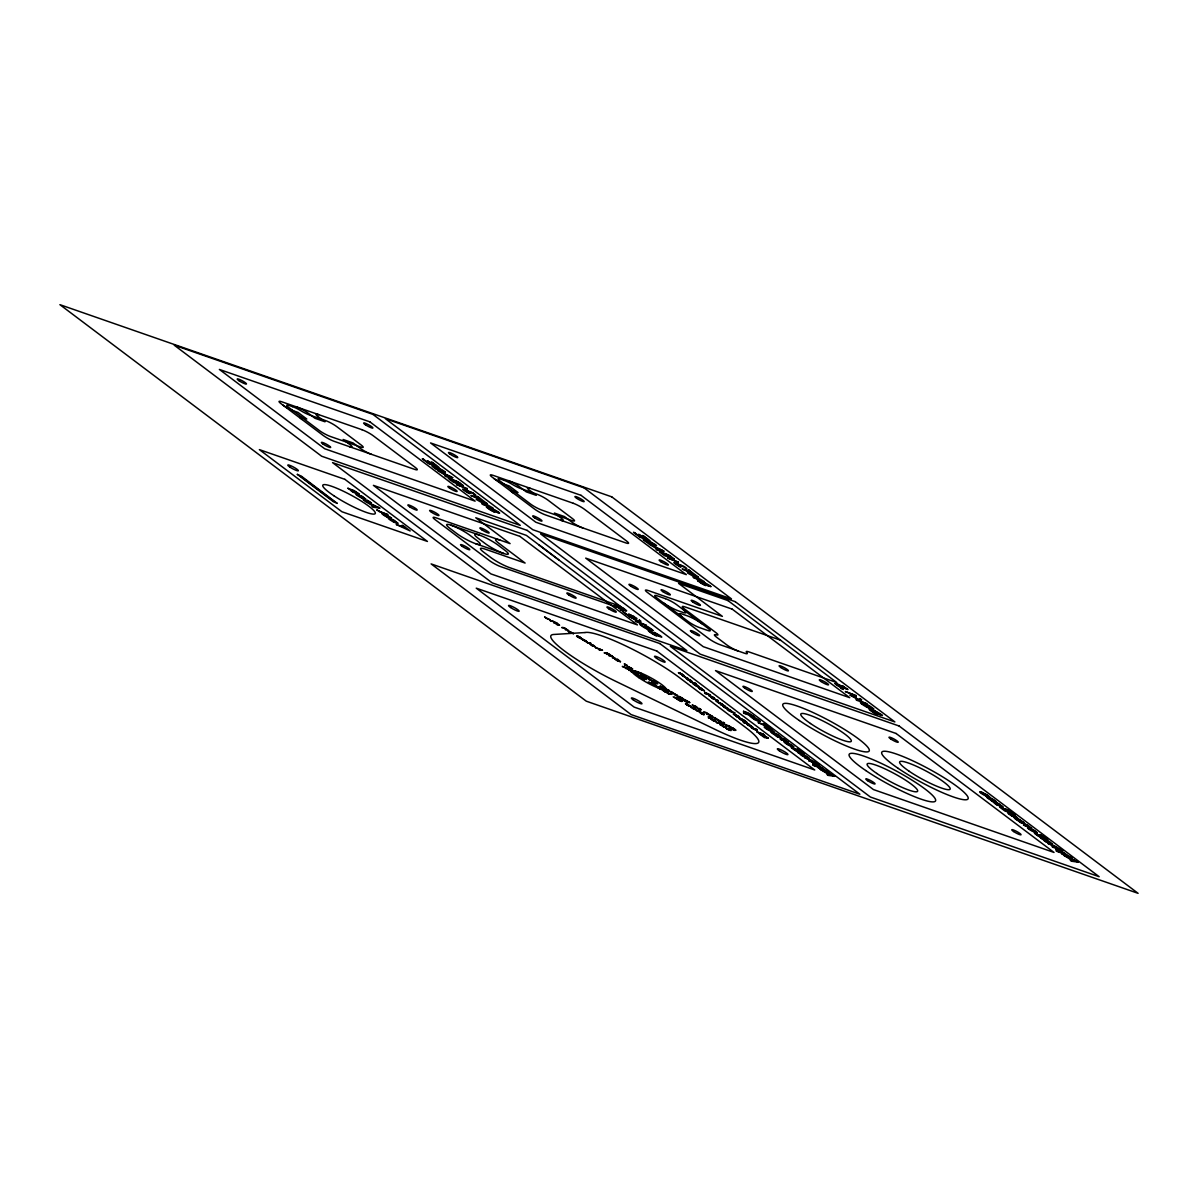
<?xml version="1.0" encoding="UTF-8"?>
<svg xmlns="http://www.w3.org/2000/svg" width="1198" height="1198" viewBox="0 0 1198 1198"><rect width="100%" height="100%" fill="white"/><g stroke="black" fill="none" stroke-linecap="round" stroke-linejoin="round"><path stroke-width="1.5" d="M641.469 625.086L646.995 628.636A9.225 1.438 28.4 0 0 651.068 630.028L651.532 630.028M651.562 629.849L645.168 625.536M628.71 615.068L628.695 614.484A20.935 3.28 28.4 0 1 628.755 614.245M644.764 540.163L644.883 540.373A5.017 0.779 28.4 0 0 645.587 541.017A6.14 0.958 28.4 0 0 647.519 542.365L651.502 544.686A5.106 0.794 28.4 0 1 649.481 543.787L647.639 542.799A5.436 0.854 28.4 0 1 646.74 542.245L644.03 540.298A6.409 1.003 28.4 0 1 643.356 539.669A5.541 0.869 28.4 0 1 643.221 539.474L655.111 545.285L649.031 541.122L654.812 544.266A9.389 1.468 28.4 0 1 655.516 544.791A7.233 1.123 28.4 0 1 656.579 545.719L652.7 544.581A5.256 0.824 28.4 0 1 651.772 544.027L648.178 541.676A5.466 0.854 28.4 0 0 647.474 541.226L644.809 540.088M699.048 581.09L699.153 581.255A5.017 0.779 28.4 0 0 699.857 581.899A6.14 0.958 28.4 0 0 701.788 583.246L705.772 585.567A5.106 0.794 28.4 0 1 703.75 584.669L701.908 583.681A5.436 0.854 28.4 0 1 701.01 583.126L698.299 581.18M792.687 748.046L792.776 748.166A5.017 0.779 28.4 0 0 793.48 748.81A6.14 0.958 28.4 0 0 795.412 750.158L799.395 752.479A5.106 0.794 28.4 0 1 797.374 751.58L795.532 750.592A5.436 0.854 28.4 0 1 794.633 750.038L791.923 748.106A6.409 1.003 28.4 0 1 791.249 747.462A5.541 0.869 28.4 0 1 791.114 747.267L803.004 753.078L796.925 748.915L802.705 752.059A9.389 1.468 28.4 0 1 803.409 752.584A7.233 1.123 28.4 0 1 804.472 753.512L800.593 752.374A5.256 0.824 28.4 0 1 799.665 751.82L796.071 749.469A5.466 0.854 28.4 0 0 795.367 749.02L792.702 747.881M870.706 710.1L870.751 710.159A5.017 0.779 28.4 0 0 871.455 710.803A6.14 0.958 28.4 0 0 873.387 712.136L877.37 714.472A5.106 0.794 28.4 0 1 875.349 713.574L873.507 712.57A5.436 0.854 28.4 0 1 872.608 712.031L869.898 710.085A6.409 1.003 28.4 0 1 869.224 709.441A5.541 0.869 28.4 0 1 869.089 709.261L872.563 710.219L877.64 713.813A5.256 0.824 28.4 0 0 878.568 714.367L882.432 715.506A7.233 1.123 28.4 0 0 881.369 714.577A9.389 1.468 28.4 0 0 880.68 714.053L874.899 710.908L881.039 715.011L875.963 712.286M573.513 633.592L569.05 631.346M760.131 721.481L758.604 721.286M573.498 633.757L569.424 632.155L572.464 633.218M614.469 605.05L620.25 606.742M641.469 624.922L642.428 624.982L640.945 623.993A6.469 1.018 28.4 0 0 640.915 625.401M758.589 720.627L751.745 717.288M751.76 717.168L758.604 720.552M615.937 605.978L618.213 606.413A27.449 4.298 28.4 0 1 619.68 606.922L625.176 609.887M722.095 704.154L723.143 704.768M699.048 580.985L701.743 582.108A5.466 0.854 28.4 0 1 702.447 582.557L706.041 584.909A5.256 0.824 28.4 0 0 706.97 585.463L710.833 586.601M870.646 709.89L873.342 711.013A5.466 0.854 28.4 0 1 874.046 711.462L875.768 712.585M668.289 693.148L664.501 691.665M690.947 706.67L687.308 705.278M716.494 721.93L712.855 720.537M743.524 711.193L752.733 715.67M812.738 763.336L821.948 767.813M1056.052 849.157L1065.262 853.635M689.719 702.672L688.67 702.133M750.277 716.254L752.524 716.778A5.87 0.913 28.4 0 1 755.833 718.246A5.181 0.809 28.4 0 1 760.071 721.406M538.95 544.88L625.176 609.992L622.87 609.438M714.517 698.539L708.707 695.589M728.758 709.276L722.933 706.281M364.372 498.413L359.939 495.568L361.721 496.346M628.935 614.08L637.007 618.557A4.882 0.764 28.4 0 1 635.674 618.423L633.982 616.446L630.328 615.068A28.078 4.388 28.4 0 0 630.268 615.742A19.662 3.07 28.4 0 1 630.208 616.146M772.74 731.364L768.337 728.534L770.838 729.702M792.342 746.204L788.014 743.359L790.515 744.527M988.26 796.221L983.828 793.405L986.328 794.574M1016.054 817.186L1011.651 814.355L1014.137 815.539M1035.731 832.011L1031.328 829.181L1033.829 830.364M464.704 490.087L470.844 493.022M675.882 563.569L682.021 566.519M594.508 646.411L591.902 645.587M631.675 668.604L628.216 666.957M696.727 707.434L692.219 705.203M729.986 730.091L727.306 729.163M591.063 644.539L595.586 646.905L592.8 645.902M628.231 666.732L632.769 669.038L630.148 668.364M693.268 705.562L696.802 707.284M726.617 728.204L730.151 729.926M616.251 659.604L619.576 661.146M692.564 707.898L694.526 708.482M644.973 676.541L641.739 675.073M568.017 630.807L572.524 633.083M590.09 643.985L593.684 645.363M627.258 666.163L631.765 668.454M692.309 705.008L696.038 706.476M725.644 727.65L731.139 730.57L727.456 729.253M751.805 727.875L757.256 730.75M619.501 661.311L617.719 660.802L620.399 661.88M695.783 709.605L690.917 707.404L693.657 707.344L695.888 709.456M685.211 567.927L685.78 568.691M357.618 494.894L356.719 494.01M645.887 677.11L642.428 675.747M765.971 727.83L765.103 726.961M785.663 742.655L784.78 741.787M981.462 792.702L980.593 791.833M1009.285 813.652L1008.402 812.783A5.106 0.794 28.4 0 0 1012.04 816.048M1028.962 828.477L1028.094 827.608A5.106 0.794 28.4 0 0 1031.718 830.873A6.559 1.018 28.4 0 0 1035.611 832.535M453.638 479.934L458.115 481.866A7.278 1.138 28.4 0 1 459.987 483.168M664.815 553.416L669.293 555.363A7.278 1.138 28.4 0 1 671.165 556.666L674.474 559.137L664.486 555.662L661.146 553.162A10.153 1.587 28.4 0 1 659.843 552.098L659.514 551.724M1005.122 808.695L1009.6 810.642A7.278 1.138 28.4 0 1 1011.471 811.945L1014.796 814.43L1004.793 810.941L1001.468 808.44A10.153 1.587 28.4 0 1 1000.15 807.377L999.806 806.988M770.928 731.843L774.417 733.326A14.106 2.201 28.4 0 1 775.57 734.06L777.562 735.347M986.418 796.7L989.129 798.078A9.21 1.438 28.4 0 1 990.551 798.991L991.42 799.56A14.84 2.321 28.4 0 0 992.843 800.474L996.197 801.971M1014.227 817.665L1017.731 819.147A14.106 2.201 28.4 0 1 1018.884 819.881L1020.936 821.214M1028.753 826.755L1028.288 826.68A7.607 1.183 28.4 0 1 1027.45 826.41L1023.496 825.033L1031.807 828.357L1029.411 826.515A4.882 0.764 28.4 0 0 1027.704 825.302L1025.278 824.044A8.221 1.288 28.4 0 0 1024.275 823.655L1019.423 821.963L1027.315 825.407M469.856 491.989L472.896 493.007M468.538 491.105L472.776 492.932A4.897 0.764 28.4 0 1 475.666 495.118M679.715 564.602L684.073 566.489A4.837 0.764 28.4 0 1 686.828 568.706A4.897 0.764 28.4 0 1 685.75 568.676M359.175 494.31L357.753 493.411M696.682 710.189L692.998 708.677M678.532 672.617L679.58 673.171M747.312 724.431L748.406 725M808.994 758.409L807.572 757.525M1002.771 806.928L1001.348 806.029M1052.308 844.231L1049.643 842.149M626.689 668.319L625.506 668.349L627.707 668.873M635.434 673.516L634.206 673.546L639.163 675.402M672.917 693.193L671.734 693.223L673.935 693.732M707.778 713.993L706.58 714.023L710.983 715.655M716.479 719.189L715.296 719.219L719.684 720.852M381.803 513.268L384.498 514.646A9.21 1.438 28.4 0 1 385.921 515.559L386.789 516.128A14.84 2.321 28.4 0 0 388.212 517.042L391.536 518.539M448.411 477.957L453.293 480.368A7.772 1.213 28.4 0 1 454.716 481.386L456.767 482.914L450.134 479.245M659.589 551.454L664.74 553.596M999.896 806.733L1004.793 809.144A7.772 1.213 28.4 0 1 1006.2 810.148M629.819 670.251L628.725 670.281L631.631 670.775L630.522 670.296M638.489 675.447L637.426 675.477L640.331 675.971L639.238 675.492M667.316 689.913L666.253 689.943L669.143 690.437L668.05 689.958M676.046 695.11L674.953 695.139L677.858 695.634L676.75 695.154M710.863 715.925L709.8 715.955L712.705 716.449L711.612 715.97M719.579 721.121L718.515 721.151L721.406 721.645L720.312 721.166M351.164 490.042L352.721 490.491A15.035 2.351 28.4 0 0 354.069 491.674M713.559 698L709.59 696.038L712.645 697.101M727.8 708.737L725.06 707.838M687.892 678.592L682.276 675.627L683.294 676.016M723.877 706.61L727.89 708.602M800.983 754.141L802.57 754.59A15.035 2.351 28.4 0 0 803.888 755.758M994.759 802.645L996.332 803.109M1044.297 839.963L1045.869 840.412A15.035 2.351 28.4 0 0 1047.202 841.595A4.822 0.749 28.4 0 1 1047.846 842.179M704.709 692.294L710.055 694.9M743.374 721.421L748.72 724.026M554.659 622.646L553.581 622.675L557.235 623.155L553.91 621.612L554.764 622.406M557.37 623.709L559.211 624.802M556.875 624.293L558.043 624.263M559.631 625.206L557.819 624.847A4.942 0.779 28.4 0 1 557.444 624.817M562.925 627.497L561.712 627.527L563.839 628.052M599.973 649.705L598.895 649.735L602.549 650.215L599.614 649.091M613.286 657.672L612.253 657.702L615.158 658.196L614.02 657.717M625.491 664.965L624.443 664.98L627.348 665.489L626.225 664.995M624.457 666.957L622.301 666.447L628.815 669.263L627.827 668.873M633.173 672.153L631.017 671.644L637.621 674.324M639.912 676.75L644.539 679.715M652.82 681.258L651.742 681.273L655.396 681.752L648.238 679.191L652.925 681.003M649.451 682.306L652.461 683.204L650.379 682.845A4.942 0.779 28.4 0 1 650.02 682.83M655.531 682.321L657.373 683.414M655.036 682.905L656.205 682.875M657.777 683.818L655.965 683.444A4.942 0.779 28.4 0 1 655.606 683.429M657.897 686.888L657.088 686.903A7.263 1.138 28.4 0 1 656.878 686.903M661.985 686.619L659.828 686.11L666.642 689.105M658.421 687.457L658.541 687.457A9.03 1.408 28.4 0 0 659.918 688.356L660.652 688.835M670.685 691.815L668.529 691.306L671.06 691.62L676.69 695.065M674.429 697.206L677.439 698.12L675.358 697.76M677.649 698.689L676.93 698.704A7.263 1.138 28.4 0 1 676.63 698.689M678.173 699.258L678.293 699.258A9.03 1.408 28.4 0 0 679.67 700.156L680.404 700.635M699.093 708.317L700.935 709.411M698.599 708.902L699.752 708.872M701.339 709.83L699.527 709.456A4.942 0.779 28.4 0 1 699.168 709.426M705.547 712.63L703.376 712.121L705.907 712.436L711.537 715.88M709.351 717.767L708.303 717.797L711.208 718.291L710.085 717.797M714.248 717.827L712.091 717.317L714.607 717.632L720.238 721.076M721.001 724.7L719.923 724.73L723.577 725.209L719.713 723.532L721.241 724.296M723.218 726.347L726.228 727.261L724.161 726.886M708.767 695.334L713.649 697.865M723.008 706.056L726.782 707.584M752.509 728.189L756.432 730.076M709.366 694.81L704.604 693.208L710.669 695.349M705.562 692.818L709.426 694.645M744.228 721.945L748.031 723.936L743.269 722.334L749.918 724.91L748.765 724.281M663.123 690.198L668.364 693.028M685.78 703.72L691.021 706.55M641.589 676.72L645.408 678.832M661.805 689.719L658.915 688.311L660.712 689.105M679.116 696.382L683.893 699.213L680.12 696.951M684.927 699.857L688.745 701.968M681.557 701.519L678.607 700.066M756.357 730.211L752.494 728.384M683.399 675.298L679.551 672.872M729.911 727.486L731.169 728.01M356.15 493.411L353.41 492.303M813.846 762.392L808.68 760.685L819.746 764.968L811.136 759.981A6.574 1.033 28.4 0 0 809.234 759.233L804.607 757.6L813.981 762.228M805.94 757.495L803.184 756.372M999.716 805.999L996.961 804.876M1049.283 843.317L1046.498 842.194M780.677 737.099L777.442 735.662A14.84 2.321 28.4 0 1 775.945 734.703L775.076 734.134A9.21 1.438 28.4 0 0 773.668 733.221L772.425 732.712M1024.02 822.936L1021.295 821.454M673.995 693.732L676.121 694.84M987.886 797.569L988.994 798.003M721.361 703.87L718.246 702.822L723.592 705.322M667.076 692.609L662.764 690.362M689.734 706.131L685.421 703.885L686.409 704.319M715.236 721.391L710.983 719.144M450.193 478.96L452.35 479.814M661.356 552.443L664.471 553.865A7.772 1.213 28.4 0 1 665.893 554.869M1001.678 807.722L1004.718 809.084M368.145 501.318L368.086 501.303A7.263 1.138 28.4 0 1 366.843 500.944L363.084 499.656L371.35 502.95L369.284 501.842A5.017 0.779 28.4 0 0 369.508 501.797M664.276 690.767L667.346 692.399M686.933 704.289L690.003 705.922M712.496 719.549L716.584 721.81M692.01 681.692L691.261 681.168M454.941 480.742L457.666 481.985A9.569 1.498 28.4 0 1 459.104 483.019L460.886 484.351L455.989 481.881A5.256 0.824 28.4 0 1 454.761 480.877M666.118 554.24L668.843 555.468A9.569 1.498 28.4 0 1 670.281 556.501L672.063 557.834L667.166 555.363M1006.515 809.549L1009.24 810.776A9.569 1.498 28.4 0 1 1010.663 811.81L1012.46 813.143L1007.548 810.672A5.256 0.824 28.4 0 1 1006.32 809.668M383.285 514.152L384.363 514.571M642.592 677.289L644.659 678.248M685.93 700.426L689.763 702.552M871.815 708.617L865.884 704.08M659.005 687.457L661.551 688.85M678.757 699.243L682.246 701.13M555.722 623.769L557.22 624.757M698.838 687.847L700.77 688.73A8.461 1.318 28.4 0 1 701.459 689.179L702.402 689.793M733.431 713.903L735.362 714.787M723.427 705.517L720.507 704.529L725.494 706.521L724.311 705.877M696.038 685.585L699.063 686.604L694.076 684.612L701.489 688.446L698.299 687.068A5.316 0.839 28.4 0 1 697.655 686.828L696.038 685.87M390.159 517.686L388.841 517.057M695.409 684.372L692.429 683.369L697.416 685.376L696.173 684.702M730.016 710.429L727.021 709.426L732.008 711.432L730.78 710.758M576.657 636.018L577.795 636.482A8.461 1.318 28.4 0 1 578.589 636.902L579.428 637.561A8.91 1.393 28.4 0 0 580.416 638.085L581.539 638.549M651.802 683.609L652.955 684.298A5.526 0.869 28.4 0 1 653.943 684.822L654.183 684.942M699.437 712.061L700.575 712.525A8.461 1.318 28.4 0 1 701.369 712.945L702.208 713.589A8.91 1.393 28.4 0 0 703.196 714.128L704.319 714.592M779.224 736.231L777.936 735.602M994.819 801.133L993.486 800.504M1022.613 822.083L1021.849 821.768M741.772 719.324L738.822 718.321L745.456 720.896L742.67 719.654M687.532 679.161L688.341 679.416A9.03 1.408 28.4 0 0 689.135 680.12L689.434 680.389M578.499 636.647L579.413 637.022M563.36 627.527L568.092 630.103L565.201 629.609L566.459 629.399L565.291 628.411M804.337 756.522L800.923 754.381M998.054 805.011L994.669 802.855M1047.651 842.344L1044.207 840.172M690.138 681.108L686.828 679.131M656.669 686.14L655.62 685.705A8.91 1.393 28.4 0 1 654.572 685.151L654.452 685.091M354.518 492.438L351.059 490.237M658.331 686.933L662.494 689.329M678.083 698.734L680.09 699.857M843.751 687.922L845.968 688.491L842.479 685.87L848.004 689.554L842.553 687.592M694.81 683.145L689.838 681.422L696.218 684.432M733.88 712.57L728.908 710.848L734.808 713.154M695.709 683.714L694.81 683.414L695.439 684.148M704.304 690.961L702.582 690.138A8.91 1.393 28.4 0 1 701.684 689.554L701.174 689.224A5.526 0.869 28.4 0 0 700.321 688.67L699.662 688.386M656.594 686.843L657.403 687.367M676.286 698.614L677.155 699.153M738.926 717.018L737.234 716.224A8.91 1.393 28.4 0 1 736.276 715.61L735.767 715.281A5.526 0.869 28.4 0 0 734.913 714.727L734.359 714.472M694.87 683.025L695.918 683.564M680.434 700.89L678.981 700.306M364.372 499.012L365.944 499.177L361.706 496.047M396.538 523.137L398.11 523.301L393.872 520.157M988.2 796.82L989.803 796.97L986.658 794.484M772.71 731.963L774.312 732.098L771.168 729.612M1016.024 817.785L1017.626 817.92L1014.481 815.434M1035.701 832.61L1037.303 832.745L1034.159 830.259M353.739 490.836L353.68 490.821A19.138 2.995 28.4 0 0 355.222 492.138L355.551 492.423A8.88 1.393 28.4 0 1 356.016 492.812L356.3 493.142M564.303 628.126L565.261 628.576M997.305 803.439L997.35 803.454A19.138 2.995 28.4 0 0 998.818 804.742L999.147 805.041A8.88 1.393 28.4 0 1 999.596 805.415L999.881 805.745M465.333 488.065L456.438 484.531L467.175 488.544M676.511 561.562L667.615 558.028L678.338 562.042M467.19 489.578L466.007 489.173A12.564 1.962 28.4 0 1 465.513 488.544A9.764 1.527 28.4 0 1 465.348 488.23M678.368 563.075L677.184 562.656A12.564 1.962 28.4 0 1 676.69 562.042A9.764 1.527 28.4 0 1 676.526 561.712M451.137 525.218L479.23 535.012A15.095 2.366 28.4 0 1 498.039 545.105L505.062 550.391A15.095 2.366 28.4 0 1 503.804 553.506L475.711 543.727A15.095 2.366 28.4 0 1 456.902 533.619L449.879 528.333A15.095 2.366 28.4 0 1 451.137 525.218A15.095 2.366 28.4 0 1 469.945 535.326L476.969 540.612A15.095 2.366 28.4 0 1 475.711 543.727M780.527 640.166L685.001 606.907A9.06 1.423 28.4 0 0 684.238 608.779L715.97 632.679A9.06 1.423 28.4 0 1 716.149 634.85A9.06 1.423 28.4 0 0 716.314 637.007L726.842 644.943A9.06 1.423 28.4 0 0 738.133 650.993M619.92 606.023L509.539 567.597A15.095 2.366 28.4 0 1 490.746 557.489L483.722 552.203A15.095 2.366 28.4 0 1 484.98 549.088L525.113 563.06L498.802 543.233A15.095 2.366 28.4 0 1 500.06 540.118M625.176 609.992L500.764 566.669A9.06 1.423 28.4 0 1 489.473 560.604L435.084 519.633A9.06 1.423 28.4 0 1 435.847 517.761L510.093 543.622L475.756 517.761L526.386 535.386L558.882 559.96M854.204 695.05L845.324 691.531L856.046 695.544M856.061 696.577L854.878 696.158A12.564 1.962 28.4 0 1 854.399 695.529A9.764 1.527 28.4 0 1 854.219 695.214M687.338 678.802L688.551 679.221A4.807 0.749 28.4 0 1 689.06 679.416L690.722 680.314M752.658 715.91L754.575 716.988L744.557 713.499L743.479 712.69L747.013 713.918L743.479 711.372M757.331 730.57L755.039 729.133L757.286 729.807L756.657 729.327L751.251 727.68M821.873 768.053L823.79 769.116L813.771 765.642L812.708 764.833L816.227 766.061L812.693 763.515M1065.187 853.875L1067.104 854.938L1057.085 851.464L1056.007 850.655L1059.541 851.883L1055.992 849.337M353.994 490.925L357.813 493.306M687.083 678.712L686.484 678.502A7.263 1.138 28.4 0 1 686.035 678.338L686.649 678.802M358.127 494.489L364.462 498.293M390.293 518.599L396.553 522.523L392.12 519.692L393.887 520.471M679.745 672.932L684.372 675.807L678.457 672.752M689.105 679.685L691.336 681.033M982.016 792.312L988.32 796.116M997.62 803.544L1001.393 805.895M1009.824 813.262L1016.144 817.081M766.525 727.441L772.83 731.259M748.54 724.76L752.194 727.111L748.346 724.685M1029.516 828.088L1035.821 831.906M786.202 742.266L792.507 746.069M803.843 755.039L807.632 757.391M1047.157 840.861L1052.428 844.051M689.254 680.524L687.427 679.371M577.586 636.602L577.825 636.707A5.526 0.869 28.4 0 1 578.814 637.231L579.053 637.351M700.366 712.645L700.605 712.735A5.526 0.869 28.4 0 1 701.594 713.259L701.833 713.394M713.274 698.659L718.321 700.68L714.173 699.228A4.942 0.779 28.4 0 1 713.199 698.868M622.69 609.812L614.439 605.155M655.351 683.354L653.853 682.561M649.705 682.725L648.223 681.932M674.744 697.655L673.201 696.847M698.913 709.351L697.58 708.467M723.472 726.767L721.96 725.943M682.291 674.968L679.491 673.396M751.176 726.827L748.271 725.224M741.712 720.103L746.803 722.139L742.655 720.687A4.942 0.779 28.4 0 1 741.682 720.327L740.035 719.234L740.753 719.504M680.838 673.59L683.489 675.148M749.634 725.404L751.131 726.123M349.846 489.458L347.675 488.17L348.962 488.724A15.125 2.366 28.4 0 0 349.621 488.979L353.036 490.162A7.997 1.258 28.4 0 1 353.904 490.476L359.295 494.145M993.501 802.076L991.285 800.758L992.573 801.327A15.125 2.366 28.4 0 0 993.232 801.582L996.676 802.78A7.997 1.258 28.4 0 1 997.545 803.109L1000.3 804.607M1042.979 839.364L1040.822 838.076L1042.11 838.645A15.125 2.366 28.4 0 0 1042.769 838.9L1046.213 840.098A7.997 1.258 28.4 0 1 1047.082 840.412L1049.837 841.924M799.665 753.542L797.509 752.254L798.796 752.823A15.125 2.366 28.4 0 0 799.47 753.063L802.9 754.276A7.997 1.258 28.4 0 1 803.768 754.59L809.114 758.229M712.271 698.045L711.522 697.76L713.184 698.853M625.027 667.061L626.794 668.17M633.727 672.258L635.494 673.366M662.539 686.724L663.947 688.565L667.975 689.868M671.254 691.92L673.021 693.028M706.101 712.735L707.868 713.843M714.802 717.931L716.584 719.04M379.332 511.261L387.972 514.691L381.114 512.325A9.24 1.438 28.4 0 1 379.631 511.771L379.062 511.486M781.89 738.178L784.39 739.48A4.882 0.764 28.4 0 1 785.993 740.589L788.494 742.535L780.183 739.211L784.136 740.589A7.607 1.183 28.4 0 0 784.87 740.813L784.121 739.316M767.139 737.549L763.56 735.961L766.51 737.474A11.516 1.797 28.4 0 1 767.379 737.654M376.906 506.799L377.684 507.143A22.433 3.504 28.4 0 0 378.089 507.308A19.198 3.01 28.4 0 0 376.666 507.009L371.739 504.493L375.813 506.32M546.363 618.393L550.182 619.86L544.671 617.15M449.55 476.205L450.673 476.699A22.433 3.504 28.4 0 0 451.077 476.864A19.198 3.01 28.4 0 0 449.639 476.564L444.698 474.034L449.175 476.04M660.727 549.687L655.875 547.516L660.817 550.047A19.198 3.01 28.4 0 1 662.239 550.361A22.433 3.504 28.4 0 1 661.85 550.182M830.933 774.522L832.805 775.361A22.433 3.504 28.4 0 0 833.209 775.54A19.198 3.01 28.4 0 0 831.771 775.226L826.845 772.695L830.528 774.342M1054.345 845.758L1063.06 850.79L1053.072 847.315L1051.994 846.507L1057.28 848.034L1047.921 843.422L1052.503 845.024A6.574 1.033 28.4 0 1 1054.33 845.743M435.159 467.1L433.706 466.891A5.017 0.779 28.4 0 0 434.41 467.519A6.14 0.958 28.4 0 0 436.342 468.867L440.325 471.188A5.106 0.794 28.4 0 1 438.303 470.305L436.461 469.302A5.436 0.854 28.4 0 1 435.563 468.747L432.852 466.816A6.409 1.003 28.4 0 1 432.179 466.172A5.541 0.869 28.4 0 1 432.044 465.977L443.934 471.802L437.854 467.624L443.634 470.784A9.389 1.468 28.4 0 1 444.338 471.308A7.233 1.123 28.4 0 1 445.401 472.237L441.523 471.099A5.256 0.824 28.4 0 1 440.594 470.544L437 468.178A5.466 0.854 28.4 0 0 436.297 467.744L435.293 467.175M489.428 507.982L498.203 512.669L492.123 508.506L497.904 511.666A9.389 1.468 28.4 0 1 498.608 512.19A7.233 1.123 28.4 0 1 499.671 513.118L495.792 511.98A5.256 0.824 28.4 0 1 494.864 511.426L491.27 509.06A5.466 0.854 28.4 0 0 490.566 508.626L487.975 507.772A5.017 0.779 28.4 0 0 488.679 508.401A6.14 0.958 28.4 0 0 490.611 509.749L494.594 512.07A5.106 0.794 28.4 0 1 492.573 511.187L490.731 510.183A5.436 0.854 28.4 0 1 489.832 509.629L487.122 507.697A6.409 1.003 28.4 0 1 486.448 507.054A5.541 0.869 28.4 0 1 486.313 506.859L489.293 507.563M732.667 729.372L735.048 730.466L729.867 727.59M618.003 661.116L617.015 660.577M629.878 668.05L627.198 666.402M702.178 713.065C698.194 711.058 703.87 713.619 702.357 713.154M733.416 728.324L735.946 730.271L732.367 728.654A21.504 3.369 28.4 0 0 731.394 728.114L728.863 726.976L731.304 728.609M617.644 660.757L616.251 659.813M732.742 729.612L731.184 728.743M818.399 765.672L820.81 767.364M620.519 661.625L617.344 659.035L614.604 659.11L616.97 660.383M654.542 684.612L652.73 683.699L655.95 685.496M731.065 727.74L735.018 729.702L734.075 728.908A4.912 0.764 28.4 0 0 733.461 728.534L730.466 727.021L733.056 728.309M384.244 514.167L385.262 514.751A14.106 2.201 28.4 0 1 386.415 515.484L387.433 516.143M378.987 511.082L376.696 509.854L378.957 511.067M592.546 645.782L590.015 644.18M653.838 684.552L654.782 685.061M694.75 708.452L696.832 709.92M628.576 668.933L630.462 670.206M1021.46 821.888L1020.666 821.439A14.84 2.321 28.4 0 1 1019.258 820.525L1018.39 819.956M754.291 719.429L750.203 716.389M628.71 669.008L629.893 669.981M989.159 797.748L989.907 798.182A14.106 2.201 28.4 0 1 991.06 798.931L993.112 800.264M553.611 621.612L550.077 620.594L553.761 621.522M452.215 479.425L453.578 480.143M579.637 637.141L581.479 638.145M640.765 674.309L641.709 674.848M661.625 689.075L662.569 689.599M681.392 700.86L682.321 701.399M544.626 616.955L545.614 617.524M582.797 639.717L581.809 639.148L587.364 642.068L583.995 639.882L586.406 641.334M662.749 690.228L663.752 690.782M710.968 719.01L711.956 719.579M613.84 657.462L612.148 656.444L613.331 657.328M645.333 678.996L646.381 679.536L644.419 678.113M709.066 717.198L708.198 716.539L709.381 717.422M683.219 676.196L688.086 678.427M680 699.632L680.823 700.126M644.135 675.657L641.574 674.339L645.063 676.361M653.644 685.001L656.16 686.289L652.611 684.328M701.279 713.439L703.795 714.727L700.965 713.439M694.106 706.61L697.805 707.928L695.753 706.476M637.695 674.549L638.609 675.178M784.001 739.585L776.109 736.141L780.961 737.833A8.221 1.288 28.4 0 1 781.875 738.178M993.157 799.68L990.746 798.182L994.954 801.028M777.667 734.808L775.241 733.311L780.811 736.815M790.86 744.437L793.989 746.923L792.387 746.788A6.559 1.018 28.4 0 1 788.419 745.111M751.326 726.063L753.123 727.635L747.253 724.595M580.296 637.366L577.706 636.123L578.454 636.632M642.667 675.717L640.735 674.504M714.832 720.417L711.402 718.98L715.52 721.361M724.895 707.554L723.877 706.82M655.171 684.971L653.734 684.492A8.461 1.318 28.4 0 0 652.94 684.073M653.479 684.912L651.682 683.848M586.361 641.514C574.456 633.817 593.639 646.276 582.947 639.972M681.108 698.614L677.11 696.427L682.051 699.377M686.918 702.088L682.92 699.902L687.877 702.852M663.033 690.198L667.301 692.579M685.69 703.72L689.958 706.101M777.742 734.539L779.464 736.156M593.549 645.452L594.597 646.261M625.131 664.351L624.338 663.722L625.521 664.62M687.367 705.143L686.499 704.514M624.083 608.659L626.644 610.725A5.616 0.884 28.4 0 1 625.79 610.785M580.042 637.381L580.805 637.89M694.241 706.521L693.238 705.772M592.037 645.482L591.033 644.734M727.5 729.103L725.584 727.875M993.337 799.47L996.302 801.687M1027.435 825.137L1028.842 826.665M703.181 713.469L704.259 714.188M655.546 685.031L656.609 685.735M644.449 675.672L646.021 676.855M546.513 618.303L545.734 617.734M712.915 720.402L712.106 719.818M472.656 493.172L474.603 495.208A4.897 0.764 28.4 0 0 475.666 495.223M714.622 720.477L715.565 721.181M722.948 704.858L724.296 705.637M664.65 691.575L663.842 690.976M727.141 707.793L728.833 709.171M727.351 729.013L726.572 728.384M569.724 632.155L568.96 631.556M569.35 632.11L567.957 631.032M713.02 697.146L714.592 698.434M660.682 688.655L660.457 688.506A11.486 1.797 28.4 0 1 658.795 687.442M678.727 700.141L677.469 699.228M658.855 688.281L657.717 687.427M468.508 491.375C450.673 483.019 480.742 500.674 464.644 490.222M737.055 715.88L736.066 715.236A8.461 1.318 28.4 0 0 735.362 714.787M599.854 649.061L595.406 647.639L600.078 649.451M678.742 699.991L677.933 699.602M999.896 804.697L1002.891 806.733M690.482 680.374L692.219 681.512M388.886 518.12L394.741 522.058L389.979 518.494M730.031 710.204L729.342 709.755L730.81 710.489M357.813 494.37L362.575 497.949L357.558 495.074M299.74 475.666L334.916 502.127M1006.23 810.162L1008.252 811.675L1001.603 807.991M981.686 792.207L986.403 795.757L981.447 792.941M1009.51 813.157L1014.227 816.707L1009.21 813.801M1029.187 827.983L1033.904 831.532L1028.917 828.687M665.923 554.884L667.945 556.396L661.356 552.772M460.017 483.183L463.297 485.654L453.308 482.18L449.984 479.664M628.471 615.413L623.005 611.774L628.77 616.116M766.196 727.336L770.913 730.885L765.926 728.04M785.873 742.161L790.59 745.71L785.589 742.835M681.827 566.384L681.078 565.471L685.286 567.807M470.574 492.827L469.826 492.108M513.283 493.052L511.291 491.165A8.416 1.318 28.4 0 1 511.501 490.641L518.06 492.588L509.285 485.984L505.271 484.576A9.06 1.423 28.4 0 1 493.98 478.526M700.276 712.795L699.288 712.271M302.001 419.48L299.994 417.593A8.416 1.318 28.4 0 1 300.219 417.069L306.778 419.015L298.002 412.411L293.989 411.004A9.06 1.423 28.4 0 1 282.698 404.954M733.97 712.466L734.988 713.005M661.745 689.404L661.206 689A5.331 0.839 28.4 0 0 660.682 688.655M841.79 687.817L836.608 684.283L842.613 687.367M1048.325 842.044L1048.699 842.344A8.88 1.393 28.4 0 1 1049.134 842.733L1049.418 843.048M738.327 716.419L737.309 715.685L739.046 716.733M690.033 680.569L689.853 680.419A11.486 1.797 28.4 0 1 688.895 679.61M703.735 690.362L701.264 688.73L704.454 690.677M681.497 701.189L680.883 700.74A5.331 0.839 28.4 0 0 680.434 700.441L680.075 700.231A11.486 1.797 28.4 0 1 678.547 699.243M685.87 700.65L686.963 701.684M680.045 697.161L681.153 698.209M643.64 678.547L642.517 677.484M744.228 722.169L743.299 721.63M686.768 701.504L686.858 701.594A6.065 0.943 28.4 0 1 687.937 702.612M641.574 677.035L643.161 678.517A7.517 1.183 28.4 0 1 643.356 678.682M576.567 636.288L581.015 638.684L577.451 636.707M721.436 703.72L716 701.13L722.124 704.095M368.265 501.123L366.977 500.21L369.553 501.588M699.602 688.551L702.357 690.318L698.763 688.131M741.876 719.1L736.366 716.479L742.685 719.564M734.179 714.592L736.95 716.374L733.296 714.128M705.517 692.983L704.619 692.474M390.308 517.581L386.07 514.736L391.656 518.24M679.116 696.727L680.689 698.179A7.517 1.183 28.4 0 1 680.883 698.359M772.321 732.847L777.053 735.976L774.492 734.748A5.676 0.884 28.4 0 1 771.138 732.292M1022.763 821.978L1018.555 819.133L1024.125 822.637M806.104 757.226L805.925 757.016A8.88 1.393 28.4 0 0 805.37 756.522L805.086 756.282A19.138 2.995 28.4 0 1 803.484 754.92M1057.49 850.191L1059.901 851.853A5.391 0.839 28.4 0 0 1063.899 853.186M744.961 712.226L747.372 713.888A5.391 0.839 28.4 0 0 751.371 715.221M684.897 700.171L686.499 701.654A7.517 1.183 28.4 0 1 686.694 701.833M448.337 478.242L448.681 478.616A10.153 1.587 28.4 0 0 449.999 479.679M383.18 514.286L387.942 517.431L385.397 516.203A5.676 0.884 28.4 0 1 382.012 513.747M1057.52 850.236L1057.549 850.266A5.466 0.854 28.4 0 1 1061.727 851.523L1064.109 853.186M679.655 564.827C661.925 556.636 691.98 574.127 675.822 563.704M987.796 797.688L992.543 800.848L989.982 799.62A5.676 0.884 28.4 0 1 986.628 797.164M814.191 764.369L816.602 766.016A5.391 0.839 28.4 0 0 820.585 767.364M615.952 606.023L621.133 608.824A25.682 4.013 28.4 0 0 622.87 609.438M873.806 709.141L868.146 707.748A6.469 1.018 28.4 0 1 864.881 706.071A7.652 1.198 28.4 0 1 861.826 704.005M653.09 630.597L647.429 629.205A6.469 1.018 28.4 0 1 644.165 627.527A7.652 1.198 28.4 0 1 641.11 625.461M751.58 715.221L749.184 713.529A5.466 0.854 28.4 0 0 745.171 712.151M371.47 454.341A9.06 1.423 28.4 0 1 360.179 448.277L353.155 442.99L343.122 439.486L350.145 444.772A9.06 1.423 28.4 0 1 349.382 446.644M296.76 406.991A9.06 1.423 28.4 0 1 308.036 413.055L314.984 418.297L325.017 421.786L318.069 416.56A9.06 1.423 28.4 0 1 318.833 414.688M582.752 527.899A9.06 1.423 28.4 0 1 571.461 521.849L564.453 516.563L554.419 513.058L561.428 518.345A9.06 1.423 28.4 0 1 560.679 520.217M508.042 480.563A9.06 1.423 28.4 0 1 519.318 486.628L526.266 491.869L536.3 495.358L529.351 490.117A9.06 1.423 28.4 0 1 530.115 488.26M479.23 535.012A15.095 2.366 28.4 0 0 477.972 538.127L484.995 543.413A15.095 2.366 28.4 0 0 503.804 553.506M645.048 625.401A6.709 1.048 28.4 0 1 652.97 630.537M629.983 616.266A5.166 0.809 28.4 0 1 628.86 616.176M625.865 610.83A15.649 2.441 28.4 0 1 622.646 609.782M620.309 606.787A5.945 0.928 28.4 0 1 624.113 608.629M467.325 489.653A9.285 1.453 28.4 0 1 466.801 488.739M466.891 488.574A9.285 1.453 28.4 0 1 467.085 488.499M678.502 563.135A9.285 1.453 28.4 0 1 677.978 562.236M678.068 562.072A9.285 1.453 28.4 0 1 678.248 561.982M698.299 581.18A6.409 1.003 28.4 0 1 697.625 580.551A5.541 0.869 28.4 0 1 697.491 580.356L709.381 586.166L703.301 582.003L709.081 585.148A9.389 1.468 28.4 0 1 709.785 585.672A7.233 1.123 28.4 0 1 710.848 586.601M667.256 555.393A5.256 0.824 28.4 0 1 665.938 554.36M353.29 492.288A5.631 0.884 28.4 0 1 350.175 489.623M353.949 491.629A4.822 0.749 28.4 0 1 354.728 492.258M364.267 498.952A6.559 1.018 28.4 0 1 360.418 497.365A5.106 0.794 28.4 0 1 356.63 493.95M396.448 523.062A6.559 1.018 28.4 0 1 392.585 521.474M392.57 521.4A5.106 0.794 28.4 0 1 388.796 518.075M841.939 687.922A4.942 0.779 28.4 0 1 835.86 684.462A4.897 0.764 28.4 0 1 835.081 683.399M835.216 683.474A5.077 0.794 28.4 0 1 839.588 684.942A5.077 0.794 28.4 0 1 844.126 688.101M856.211 696.637A9.285 1.453 28.4 0 1 855.672 695.739M855.761 695.574A9.285 1.453 28.4 0 1 855.956 695.484M871.785 708.587A9.225 1.438 28.4 0 1 867.696 707.179L861.662 702.552A6.469 1.018 28.4 0 0 861.647 703.96M865.765 703.945A6.709 1.048 28.4 0 1 873.686 709.081M702.013 623.799A12.085 1.887 28.4 0 0 686.978 615.712L682.965 614.319A12.085 1.887 28.4 0 0 681.947 616.805M683.339 609.722A12.085 1.887 28.4 0 1 682.321 612.208L678.308 610.815A12.085 1.887 28.4 0 1 663.273 602.729M988.11 796.76A6.559 1.018 28.4 0 1 984.232 795.158A5.106 0.794 28.4 0 1 980.503 791.773M997.664 804.277A15.035 2.351 28.4 0 1 996.302 803.079M997.545 804.232A4.822 0.749 28.4 0 1 998.308 804.861M996.841 804.876A5.631 0.884 28.4 0 1 993.756 802.226M1015.919 817.71A6.559 1.018 28.4 0 1 1012.055 816.108M1014.451 818.114A5.676 0.884 28.4 0 0 1017.806 820.57C1024.395 824.014 1012.759 817.53 1016.952 819.043A9.21 1.438 28.4 0 1 1018.36 819.956M1046.378 842.194A5.631 0.884 28.4 0 1 1043.308 839.543M1048.355 842.059A19.138 2.995 28.4 0 1 1046.797 840.741M680.973 698.149A6.065 0.943 28.4 0 1 682.111 699.138M724.116 726.872A4.942 0.779 28.4 0 1 723.787 726.872M675.313 697.73A4.942 0.779 28.4 0 1 674.998 697.73M643.446 678.487A6.065 0.943 28.4 0 1 644.599 679.476M814.385 764.294A5.466 0.854 28.4 0 1 818.429 765.702M803.079 756.372A5.631 0.884 28.4 0 1 799.994 753.707M803.768 755.728A4.822 0.749 28.4 0 1 804.532 756.357M788.404 745.051A5.106 0.794 28.4 0 1 784.69 741.727M772.62 731.888A6.559 1.018 28.4 0 1 768.742 730.286A5.106 0.794 28.4 0 1 765.013 726.901M758.484 721.211A6.574 1.033 28.4 0 1 754.306 719.474M1046.378 838.81L1034.428 833.089A5.541 0.869 28.4 0 0 1034.563 833.284A6.409 1.003 28.4 0 0 1035.237 833.928L1037.947 835.86A5.436 0.854 28.4 0 0 1038.846 836.414L1040.688 837.402A5.106 0.794 28.4 0 0 1042.694 838.3L1038.726 835.979A6.14 0.958 28.4 0 1 1036.809 834.632A5.017 0.779 28.4 0 1 1036.075 833.988L1038.681 834.856A5.466 0.854 28.4 0 1 1039.37 835.291L1042.979 837.642A5.256 0.824 28.4 0 0 1043.907 838.211L1047.771 839.334A7.233 1.123 28.4 0 0 1046.708 838.405A9.389 1.468 28.4 0 0 1046.004 837.881L1040.238 834.736L1046.378 838.81M648.313 630.507L648.373 630.702A5.541 0.869 28.4 0 0 648.507 630.897A6.409 1.003 28.4 0 0 649.181 631.541L651.892 633.472A5.436 0.854 28.4 0 0 652.79 634.027L654.632 635.03A5.106 0.794 28.4 0 0 656.639 635.913L652.67 633.592A6.14 0.958 28.4 0 1 650.754 632.245A5.017 0.779 28.4 0 1 650.02 631.601L652.625 632.469A5.466 0.854 28.4 0 1 653.314 632.903L656.923 635.254A5.256 0.824 28.4 0 0 657.852 635.824L661.79 637.051A7.233 1.123 28.4 0 0 660.652 636.018A9.389 1.468 28.4 0 0 659.948 635.494L654.183 632.349L660.113 636.512L648.313 630.507M297.344 474.378L333.239 501.588L337.312 503.415L301.417 476.205L297.344 474.378M639.328 620.025L638.938 621.373L629.175 616.416L638.863 621.672L635.24 620.983L636.393 621.852L646.381 625.341L640.271 622.735L640.885 621.193L639.328 620.025M860.044 698.569L859.655 699.917L849.891 694.975L859.58 700.216L855.956 699.542L857.109 700.411L867.097 703.885L860.988 701.294L861.617 699.752L860.044 698.569M585.013 632.544L553.671 634.476A61.892 9.689 28.4 0 0 564.198 650.754A61.892 9.689 28.4 0 0 615.952 681.407L714.817 729.268A61.892 9.689 28.4 0 0 745.381 727.291L679.041 677.319A61.892 9.689 28.4 0 0 625.341 645.737A61.892 9.689 28.4 0 0 585.013 632.544M590.03 642.727L587.29 642.802L590.943 643.281L590.03 642.727M606.877 652.79L604.136 652.865L607.79 653.344L606.877 652.79M609.198 654.183L606.458 654.243L610.111 654.722L609.198 654.183M610.74 655.561L608.764 655.62L611.654 656.115L610.74 655.561M611.489 655.546L612.418 656.1L611.489 655.546M639.163 673.276L638.369 673.306L642.023 673.785L634.805 671.165L639.163 673.276M647.908 677.754L645.917 677.813L648.822 678.308L647.908 677.754M648.657 677.739L649.571 678.278L648.657 677.739M670.97 693.792L668.244 693.867L671.898 694.346L670.97 693.792M698.659 710.803L696.682 710.848L699.587 711.342L698.659 710.803M699.422 710.773L700.336 711.327L699.422 710.773M717.677 722.604L716.434 722.634L719.743 723.367L717.752 722.604M722.813 722.484L720.822 722.529L723.727 723.023L722.813 722.484M723.562 722.454L724.476 723.008L723.562 722.454M726.842 725.629L726.048 725.644L729.702 726.123L722.484 723.517L726.842 725.629M379.736 508.117L373.192 507.233L371.949 506.305L373.986 506.619L364.941 501.049L379.736 508.117M452.709 477.688L446.075 476.729L444.847 475.801L446.914 476.13L437.899 470.574L452.709 477.688M663.887 551.17L657.253 550.211L656.025 549.298L658.091 549.627L649.076 544.057L663.887 551.17M768.367 738.148L764.384 737.579L759.472 733.88L768.367 738.148M834.856 776.349L828.222 775.391L826.994 774.477L829.061 774.807L820.046 769.236L834.856 776.349M1078.17 862.171L1071.536 861.212L1070.308 860.299L1072.375 860.628L1063.36 855.058L1078.17 862.171M1075.085 861.048L1070.158 858.517L1076.118 861.182A22.433 3.504 28.4 0 0 1076.523 861.362A19.198 3.01 28.4 0 0 1075.085 861.048M403.202 525.712L402.034 525.308L404.939 527.494L396.194 524.469L410.195 530.954L403.202 525.712M611.729 496.826L59.9 304.666L586.271 701.174L1138.1 893.334L611.729 496.826M372.892 414.373L174.234 345.189L321.618 456.213L520.276 525.383L372.892 414.373M584.07 487.856L385.412 418.686L532.796 529.711L731.454 598.88L584.07 487.856M369.868 421.846L219.369 369.433L324.643 448.741L475.142 501.138L369.868 421.846M581.045 495.328L430.546 442.931L535.82 522.223L686.319 574.636L581.045 495.328M361.976 429.708L281.71 401.764A9.06 1.423 28.4 0 0 280.946 403.621L323.056 435.353A9.06 1.423 28.4 0 0 334.332 441.403L414.613 469.361A9.06 1.423 28.4 0 0 415.362 467.49L373.252 435.773A9.06 1.423 28.4 0 0 361.976 429.708M573.258 503.28L492.992 475.321A9.06 1.423 28.4 0 0 492.228 477.193L534.338 508.925A9.06 1.423 28.4 0 0 545.629 514.975L625.895 542.934A9.06 1.423 28.4 0 0 626.644 541.062L584.534 509.345A9.06 1.423 28.4 0 0 573.258 503.28M292.582 406.661L289.452 405.568A9.06 1.423 28.4 0 0 288.703 407.44L319.297 430.486A9.06 1.423 28.4 0 0 330.588 436.551L360.538 446.974A9.06 1.423 28.4 0 0 361.302 445.117L336.743 426.608A9.06 1.423 28.4 0 0 325.452 420.543L309.503 414.987A9.06 1.423 28.4 0 1 301.042 410.824A9.06 1.423 28.4 0 0 292.582 406.661M503.879 480.233L500.749 479.14A9.06 1.423 28.4 0 0 499.985 481.012L530.579 504.059A9.06 1.423 28.4 0 0 541.87 510.123L571.835 520.546A9.06 1.423 28.4 0 0 572.584 518.674L548.025 500.18A9.06 1.423 28.4 0 0 536.734 494.115L520.801 488.559A9.06 1.423 28.4 0 1 512.34 484.396A9.06 1.423 28.4 0 0 503.879 480.233M634.655 532.706L633.472 532.301L639.987 537.213L649.99 540.687L643.67 535.94L642.487 535.521L647.654 539.414L638.579 534.293L643.416 537.932L640.017 536.749L634.655 532.706M423.478 459.223L422.295 458.819L428.809 463.731L438.812 467.205L432.493 462.443L431.31 462.039L436.476 465.917L427.401 460.811L432.238 464.45L428.839 463.267L423.478 459.223M689.194 570.233L688.011 569.814L690.902 572L682.096 568.93L696.113 575.444L689.194 570.233M478.017 496.736L476.834 496.331L479.724 498.503L470.919 495.433L484.935 501.962L478.017 496.736M486.208 502.905L476.22 499.431L486.628 505.361L481.91 503.729L483.079 504.598L493.067 508.072L483.258 502.351L487.361 503.789L486.208 502.905M697.386 576.403L687.397 572.929L697.805 578.859L693.088 577.211L694.241 578.08L704.244 581.569L694.436 575.849L698.539 577.271L697.386 576.403M735.213 601.651L540.553 533.874L700.216 654.153L894.876 721.93L735.213 601.651M527.18 530.385L332.535 462.608L492.198 582.872L686.843 650.649L527.18 530.385M727.98 600.587L678.607 583.396L722.379 616.371L648.133 590.524A9.06 1.423 28.4 0 0 647.369 592.396L709.171 638.938A9.06 1.423 28.4 0 0 720.058 644.704L744.632 653.254A9.06 1.423 28.4 0 0 746.788 652.596A9.06 1.423 28.4 0 1 748.96 651.922L836.788 682.561L727.98 600.587M732.173 609.123L585.687 558.118L703.241 646.665L849.741 697.685L732.173 609.123M519.887 536.375L373.402 485.355L490.955 573.917L637.441 624.922L519.887 536.375M344.874 479.335L259.367 449.624L341.939 511.756L427.446 541.451L344.874 479.335M665.429 598.671L657.403 595.885A9.06 1.423 28.4 0 0 656.654 597.757L688.236 621.537A9.06 1.423 28.4 0 0 699.512 627.602L707.539 630.403A9.06 1.423 28.4 0 0 708.303 628.531L676.72 604.735A9.06 1.423 28.4 0 0 665.429 598.671M621.418 610.022L620.025 609.527L622.646 610.935L621.418 610.022M842.149 688.565L840.741 688.086L843.362 689.494L842.149 688.565M899.144 726.018L670.386 646.366L870.392 797.029L1099.165 876.696L899.144 726.018M659.858 643.566L431.1 563.899L631.121 714.577L859.879 794.229L659.858 643.566M896.119 733.49L715.506 670.595L873.417 789.557L1054.03 852.452L896.104 733.49M656.833 651.038L476.235 588.158L634.146 707.105L814.745 769.985L656.833 651.038M765.163 723.847L763.98 723.427L766.87 725.614L758.064 722.544L772.081 729.058L765.163 723.847M762.752 733.91L756.747 731.828L763.396 734.404L762.752 733.91M764.369 735.138L758.379 733.056L765.013 735.617L764.369 735.138M828.207 771.332L818.204 767.858L829.271 772.141L828.207 771.332M1071.521 857.154L1061.518 853.68L1072.584 857.963L1071.521 857.154M736.441 715.236L737.354 715.715L736.485 715.266M865.735 770.524A49.073 7.682 28.4 0 0 935.264 801.267A49.073 7.682 28.4 0 0 876.082 761.015A49.073 7.682 28.4 0 0 865.735 770.524M799.395 720.552A49.073 7.682 28.4 0 0 868.924 751.296A49.073 7.682 28.4 0 0 809.743 711.043A49.073 7.682 28.4 0 0 799.395 720.552M898.275 768.412A49.073 7.682 28.4 0 0 967.804 799.171A49.073 7.682 28.4 0 0 908.623 758.918A49.073 7.682 28.4 0 0 898.275 768.412M323.175 444.159A5.286 0.824 28.4 0 0 330.663 447.468A5.286 0.824 28.4 0 0 324.299 443.14A5.286 0.824 28.4 0 0 323.175 444.159M365.39 424.736A5.286 0.824 28.4 0 0 372.877 428.045A5.286 0.824 28.4 0 0 366.498 423.718A5.286 0.824 28.4 0 0 365.39 424.736M238.971 380.709A5.286 0.824 28.4 0 0 246.459 384.019A5.286 0.824 28.4 0 0 240.079 379.691A5.286 0.824 28.4 0 0 238.971 380.709M449.609 488.17A5.286 0.824 28.4 0 0 457.097 491.494A5.286 0.824 28.4 0 0 450.718 487.152A5.286 0.824 28.4 0 0 449.609 488.17M534.473 517.731A5.286 0.824 28.4 0 0 541.96 521.04A5.286 0.824 28.4 0 0 535.581 516.697A5.286 0.824 28.4 0 0 534.473 517.731M576.672 498.308A5.286 0.824 28.4 0 0 584.16 501.618A5.286 0.824 28.4 0 0 577.78 497.29A5.286 0.824 28.4 0 0 576.672 498.308M450.253 454.282A5.286 0.824 28.4 0 0 457.741 457.591A5.286 0.824 28.4 0 0 451.361 453.263A5.286 0.824 28.4 0 0 450.253 454.282M660.892 561.742A5.286 0.824 28.4 0 0 668.379 565.052A5.286 0.824 28.4 0 0 662 560.724A5.286 0.824 28.4 0 0 660.892 561.742M481.641 529.681A5.286 0.824 28.4 0 0 489.128 532.99A5.286 0.824 28.4 0 0 482.764 528.662A5.286 0.824 28.4 0 0 481.641 529.681M568.616 594.792A5.286 0.824 28.4 0 0 576.103 598.101A5.286 0.824 28.4 0 0 569.739 593.774A5.286 0.824 28.4 0 0 568.616 594.792M608.764 608.779A5.286 0.824 28.4 0 0 616.251 612.088A5.286 0.824 28.4 0 0 609.872 607.745A5.286 0.824 28.4 0 0 608.764 608.779M431.475 512.22A5.286 0.824 28.4 0 0 438.962 515.529A5.286 0.824 28.4 0 0 432.598 511.187A5.286 0.824 28.4 0 0 431.475 512.22M462.293 546.393A5.286 0.824 28.4 0 0 469.781 549.717A5.286 0.824 28.4 0 0 463.401 545.375A5.286 0.824 28.4 0 0 462.293 546.393M409.656 506.754A5.286 0.824 28.4 0 0 417.144 510.063A5.286 0.824 28.4 0 0 410.764 505.721A5.286 0.824 28.4 0 0 409.656 506.754M289.781 467.01A6.035 0.943 28.4 0 0 298.332 470.799A6.035 0.943 28.4 0 0 291.039 465.842A6.035 0.943 28.4 0 0 289.781 467.01M333.972 495.807A29.83 4.672 28.4 0 0 375.259 513.538A29.83 4.672 28.4 0 0 337.851 488.709A29.83 4.672 28.4 0 0 333.972 495.807M821.049 681.527A5.286 0.824 28.4 0 0 828.537 684.837A5.286 0.824 28.4 0 0 822.157 680.509A5.286 0.824 28.4 0 0 821.049 681.527M630.717 586.107A5.286 0.824 28.4 0 0 638.205 589.431A5.286 0.824 28.4 0 0 631.825 585.088A5.286 0.824 28.4 0 0 630.717 586.107M692.13 632.364A5.286 0.824 28.4 0 0 699.617 635.689A5.286 0.824 28.4 0 0 693.238 631.346A5.286 0.824 28.4 0 0 692.13 632.364M780.916 667.556A5.286 0.824 28.4 0 0 788.404 670.865A5.286 0.824 28.4 0 0 782.024 666.522A5.286 0.824 28.4 0 0 780.916 667.556M662.823 591.602A5.286 0.824 28.4 0 0 670.311 594.927A5.286 0.824 28.4 0 0 663.947 590.584A5.286 0.824 28.4 0 0 662.823 591.602M692.923 602.085A5.286 0.824 28.4 0 0 700.411 605.409A5.286 0.824 28.4 0 0 694.046 601.067A5.286 0.824 28.4 0 0 692.923 602.085M1013.598 831.517A5.286 0.824 28.4 0 0 1021.04 834.781A5.286 0.824 28.4 0 0 1014.586 830.424A5.286 0.824 28.4 0 0 1013.598 831.517M876.801 773.459A28.692 4.492 28.4 0 0 917.443 791.444A28.692 4.492 28.4 0 0 882.836 767.903A28.692 4.492 28.4 0 0 876.801 773.459M810.462 723.487A28.692 4.492 28.4 0 0 851.104 741.472A28.692 4.492 28.4 0 0 816.497 717.931A28.692 4.492 28.4 0 0 810.462 723.487M909.327 771.362A28.692 4.492 28.4 0 0 949.984 789.332A28.692 4.492 28.4 0 0 915.377 765.807A28.692 4.492 28.4 0 0 909.327 771.362M890.728 738.956A5.286 0.824 28.4 0 0 898.2 742.266A5.286 0.824 28.4 0 0 891.836 737.938A5.286 0.824 28.4 0 0 890.728 738.956M867.562 780.647A5.286 0.824 28.4 0 0 875.049 783.956A5.286 0.824 28.4 0 0 868.685 779.628A5.286 0.824 28.4 0 0 867.562 780.647M744.752 688.131A5.286 0.824 28.4 0 0 752.239 691.441A5.286 0.824 28.4 0 0 745.86 687.098A5.286 0.824 28.4 0 0 744.752 688.131M656.549 658.316A6.035 0.943 28.4 0 0 665.1 662.105A6.035 0.943 28.4 0 0 657.822 657.148A6.035 0.943 28.4 0 0 656.549 658.316M510.573 607.491A6.035 0.943 28.4 0 0 519.123 611.279A6.035 0.943 28.4 0 0 511.846 606.323A6.035 0.943 28.4 0 0 510.573 607.491M638.654 677.559A19.378 3.025 28.4 0 0 666.103 689.704A19.378 3.025 28.4 0 0 642.742 673.8A19.378 3.025 28.4 0 0 638.654 677.559M633.398 700.006A6.035 0.943 28.4 0 0 641.948 703.795A6.035 0.943 28.4 0 0 634.67 698.838A6.035 0.943 28.4 0 0 633.398 700.006M779.359 750.832A6.035 0.943 28.4 0 0 787.925 754.62A6.035 0.943 28.4 0 0 780.632 749.663A6.035 0.943 28.4 0 0 779.359 750.832"/></g></svg>
